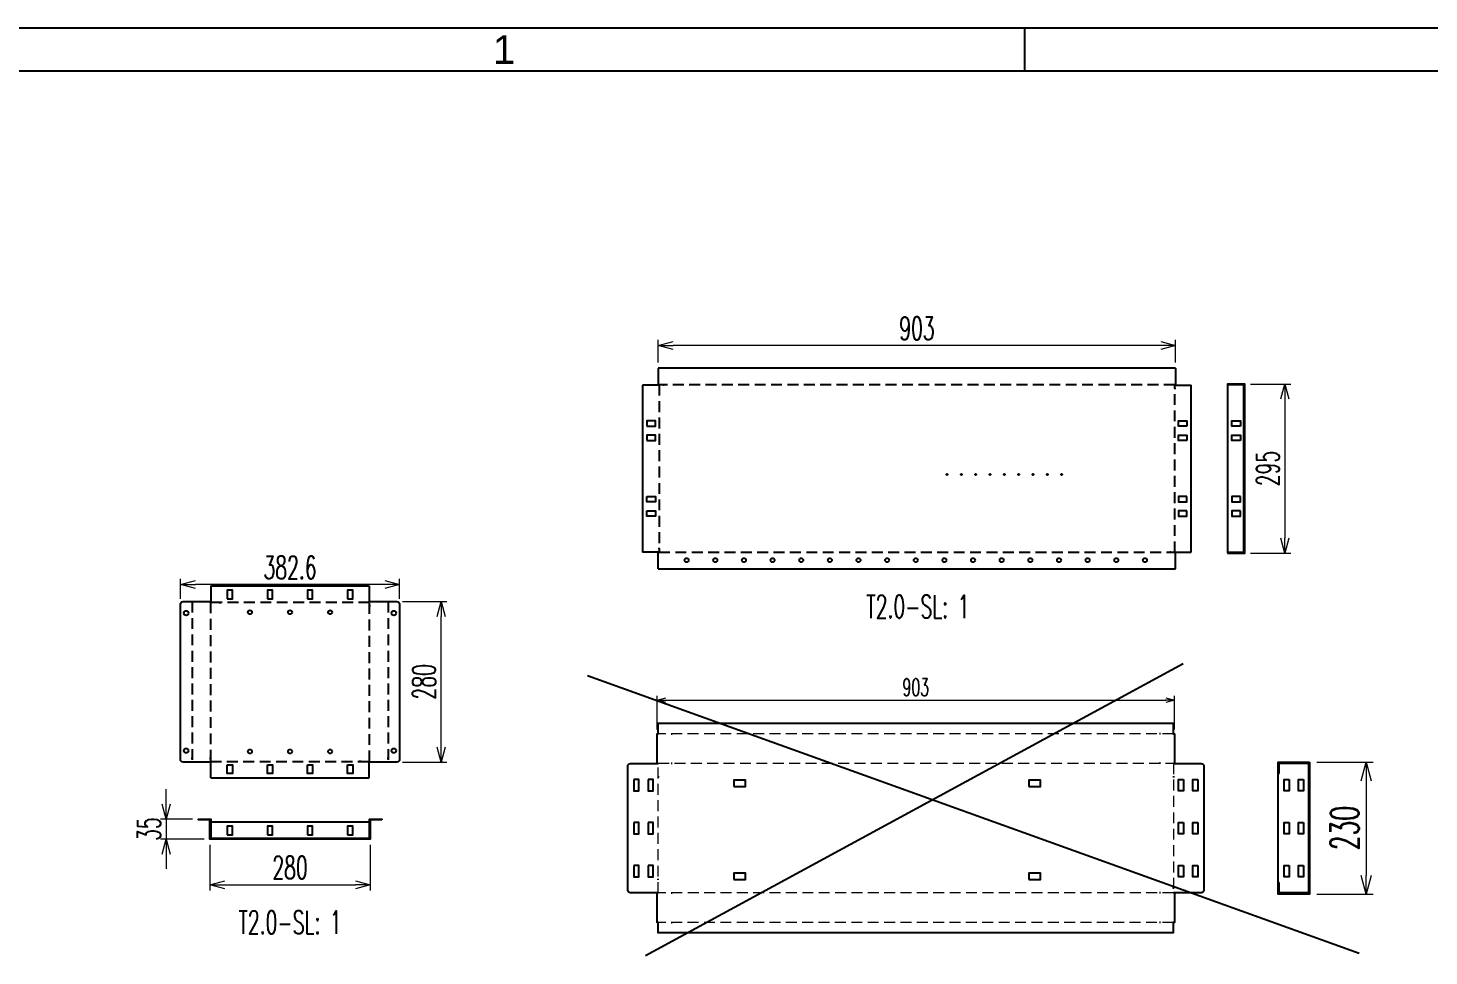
# Model space of a CAD drawing. Header units: millimetres. Extents: x 173893 to 258446, y -176540 to -123824.
# Drawn here: x 245574 to 248020, y -139952 to -138333 of the extents above; entities that cross this region are included whole.
import ezdxf
from ezdxf.enums import TextEntityAlignment as Align

# ---------------------------------------------------------------- set-up
doc = ezdxf.new("R2010")
doc.units = ezdxf.units.MM
doc.header["$LTSCALE"] = 3
doc.linetypes.add('HIDDEN', pattern=[9.525, 6.35, -3.175])
doc.layers.add('@.0.DM. NÉT CHÍNH', color=7, linetype='Continuous', lineweight=25)
doc.layers.add('@.DM. NÉT ĐỨT', color=8, linetype='HIDDEN', lineweight=9)
doc.layers.add('@.DIM', color=8, linetype='Continuous', transparency=0.2)
for name, color, linetype in [('@.DM. NÉT CHÍNH', 7, 'Continuous'), ('@.HIDDEN', 8, 'HIDDEN'), ('@.TEXT', 7, 'Continuous'), ('@.VISIBLE', 7, 'Continuous'), ('dim', 7, 'Continuous')]:
    doc.layers.add(name, color=color, linetype=linetype)
doc.styles.add('Ann_w01', font='romans.shx', dxfattribs={"width": 0.6, "bigfont": 'chineset.shx'})
doc.styles.add('Arial', font='arial.ttf')
doc.dimstyles.new('Dim 01_SC15', dxfattribs={"dimscale": 15, "dimtxt": 2, "dimasz": 1, "dimexe": 0.5, "dimexo": 0.5, "dimgap": 0.5, "dimtad": 1, "dimdec": 1, "dimzin": 12, "dimdsep": 46, "dimtxsty": 'Ann_w01', "dimblk": 'OPEN30', "dimcen": 1.5, "dimclrd": 6, "dimclre": 6, "dimclrt": 3, "dimazin": 3, "dimtm": 1e-09, "dimtfac": 1, "dimtdec": 1, "dimtix": 1, "dimtmove": 0, "dimatfit": 3, "dimldrblk": 'OPEN30', "dimfxl": 1, "dimtolj": 1, "dimlwd": 0, "dimlwe": 0, "dimarcsym": 0})
doc.dimstyles.new('Dim 01_SC20', dxfattribs={"dimscale": 20, "dimtxt": 2, "dimasz": 1.3, "dimexe": 0.5, "dimexo": 0.5, "dimgap": 0.5, "dimtad": 1, "dimdec": 1, "dimzin": 12, "dimdsep": 46, "dimtxsty": 'Ann_w01', "dimblk": 'OPEN30', "dimcen": 1.5, "dimclrd": 6, "dimclre": 6, "dimclrt": 3, "dimadec": 1, "dimazin": 3, "dimtm": 1e-09, "dimtfac": 1, "dimtdec": 1, "dimtix": 1, "dimtmove": 0, "dimatfit": 3, "dimldrblk": 'OPEN30', "dimfxl": 1, "dimtolj": 1, "dimlwd": 0, "dimlwe": 0, "dimarcsym": 0})
doc.dimstyles.new('Dim 01_SC25', dxfattribs={"dimscale": 25, "dimtxt": 2, "dimasz": 1.3, "dimexe": 0.5, "dimexo": 0.5, "dimgap": 0.5, "dimtad": 1, "dimdec": 1, "dimzin": 12, "dimdsep": 46, "dimtxsty": 'Ann_w01', "dimblk": 'OPEN30', "dimcen": 1.5, "dimclrd": 6, "dimclre": 6, "dimclrt": 3, "dimadec": 1, "dimazin": 3, "dimtm": 1e-09, "dimtfac": 1, "dimtdec": 1, "dimtix": 1, "dimtmove": 0, "dimatfit": 3, "dimldrblk": 'OPEN30', "dimfxl": 1, "dimtolj": 1, "dimlwd": 0, "dimlwe": 0, "dimarcsym": 0})

# ---------------------------------------------------------------- blocks, each defined once
blk = doc.blocks.new('_Open30')
at = {"color": 0, "linetype": 'ByBlock', "lineweight": -2}
for p, q in [((-1, 0.268), (0, 0)), ((0, 0), (-1, -0.268)), ((0, 0), (-1, 0))]:
    blk.add_line(p, q, dxfattribs=at)
blk = doc.blocks.new('*D529')
at = {"layer": 'Defpoints', "color": 0, "transparency": 16777216}
for p in [(245891.7, -139748.3), (246171.7, -139748.3), (246171.7, -139827.8)]:
    blk.add_point(p, dxfattribs=at)
at = {"layer": 'dim', "color": 6, "lineweight": 0, "transparency": 16777216}
for p, q in [((245891.7, -139758.3), (245891.7, -139837.8)), ((246171.7, -139758.3), (246171.7, -139837.8)), ((245917.7, -139827.8), (246145.7, -139827.8))]:
    blk.add_line(p, q, dxfattribs=at)
at = {"layer": 'dim', "color": 6, "lineweight": 0, "transparency": 16777216, "xscale": 26, "yscale": 26, "zscale": 26, "rotation": 180}
blk.add_blockref('_Open30', (245891.7, -139827.8), dxfattribs=at)
at = {"layer": 'dim', "color": 6, "lineweight": 0, "transparency": 16777216, "xscale": 26, "yscale": 26, "zscale": 26}
blk.add_blockref('_Open30', (246171.7, -139827.8), dxfattribs=at)
at = {"layer": 'dim', "color": 3, "transparency": 16777216, "insert": (246031.7, -139797.8), "char_height": 40, "attachment_point": 5, "style": 'Ann_w01'}
blk.add_mtext('\\A1;280', dxfattribs=at)
blk = doc.blocks.new('*D530')
at = {"layer": 'Defpoints', "color": 0, "transparency": 16777216}
for p in [(245871.7, -139713.3), (245815.6, -139748.3), (245891.7, -139748.3)]:
    blk.add_point(p, dxfattribs=at)
at = {"layer": 'dim', "color": 6, "lineweight": 0, "transparency": 16777216}
for p, q in [((245815.6, -139687.3), (245815.6, -139661.3)), ((245861.7, -139713.3), (245805.6, -139713.3)), ((245815.6, -139713.3), (245815.6, -139748.3)), ((245881.7, -139748.3), (245805.6, -139748.3)), ((245815.6, -139774.3), (245815.6, -139800.3))]:
    blk.add_line(p, q, dxfattribs=at)
at = {"layer": 'dim', "color": 6, "lineweight": 0, "transparency": 16777216, "xscale": 26, "yscale": 26, "zscale": 26}
for p, rotation in [((245815.6, -139713.3), 270), ((245815.6, -139748.3), 90)]:
    blk.add_blockref('_Open30', p, dxfattribs=dict(at, rotation=rotation))
at = {"layer": 'dim', "color": 3, "transparency": 16777216, "insert": (245785.6, -139730.8), "char_height": 40, "attachment_point": 5, "rotation": 90, "style": 'Ann_w01'}
blk.add_mtext('\\A1;35', dxfattribs=at)
blk = doc.blocks.new('*D531')
at = {"layer": 'Defpoints', "color": 0, "transparency": 16777216}
for p in [(246218, -139333.9), (246295.6, -139333.9), (246218, -139613.9)]:
    blk.add_point(p, dxfattribs=at)
at = {"layer": 'dim', "color": 6, "lineweight": 0, "transparency": 16777216}
for p, q in [((246228, -139333.9), (246305.6, -139333.9)), ((246295.6, -139587.9), (246295.6, -139359.9)), ((246228, -139613.9), (246305.6, -139613.9))]:
    blk.add_line(p, q, dxfattribs=at)
at = {"layer": 'dim', "color": 6, "lineweight": 0, "transparency": 16777216, "xscale": 26, "yscale": 26, "zscale": 26}
for p, rotation in [((246295.6, -139333.9), 90), ((246295.6, -139613.9), 270)]:
    blk.add_blockref('_Open30', p, dxfattribs=dict(at, rotation=rotation))
at = {"layer": 'dim', "color": 3, "transparency": 16777216, "insert": (246265.6, -139473.9), "char_height": 40, "attachment_point": 5, "rotation": 90, "style": 'Ann_w01'}
blk.add_mtext('\\A1;280', dxfattribs=at)
blk = doc.blocks.new('*D532')
at = {"layer": 'Defpoints', "color": 0, "transparency": 16777216}
for p in [(245840.4, -139304.3), (245840.4, -139338.9), (246223, -139338.9)]:
    blk.add_point(p, dxfattribs=at)
at = {"layer": 'dim', "color": 6, "lineweight": 0, "transparency": 16777216}
for p, q in [((245840.4, -139328.9), (245840.4, -139294.3)), ((246223, -139328.9), (246223, -139294.3)), ((246197, -139304.3), (245866.4, -139304.3))]:
    blk.add_line(p, q, dxfattribs=at)
at = {"layer": 'dim', "color": 6, "lineweight": 0, "transparency": 16777216, "xscale": 26, "yscale": 26, "zscale": 26, "rotation": 180}
blk.add_blockref('_Open30', (245840.4, -139304.3), dxfattribs=at)
at = {"layer": 'dim', "color": 6, "lineweight": 0, "transparency": 16777216, "xscale": 26, "yscale": 26, "zscale": 26}
blk.add_blockref('_Open30', (246223, -139304.3), dxfattribs=at)
at = {"layer": 'dim', "color": 3, "transparency": 16777216, "insert": (246031.7, -139274.3), "char_height": 40, "attachment_point": 5, "style": 'Ann_w01'}
blk.add_mtext('\\A1;382.6', dxfattribs=at)
blk = doc.blocks.new('*D534')
at = {"layer": 'Defpoints', "color": 0, "transparency": 16777216}
for p in [(247575.5, -139505.8), (246672.6, -139564.5), (247575.5, -139564.5)]:
    blk.add_point(p, dxfattribs=at)
at = {"layer": 'dim', "color": 6, "lineweight": 0, "transparency": 16777216}
for p, q in [((246672.6, -139557), (246672.6, -139498.3)), ((246687.6, -139505.8), (247560.5, -139505.8)), ((247575.5, -139557), (247575.5, -139498.3))]:
    blk.add_line(p, q, dxfattribs=at)
at = {"layer": 'dim', "color": 6, "lineweight": 0, "transparency": 16777216, "xscale": 15, "yscale": 15, "zscale": 15, "rotation": 180}
blk.add_blockref('_Open30', (246672.6, -139505.8), dxfattribs=at)
at = {"layer": 'dim', "color": 6, "lineweight": 0, "transparency": 16777216, "xscale": 15, "yscale": 15, "zscale": 15}
blk.add_blockref('_Open30', (247575.5, -139505.8), dxfattribs=at)
at = {"layer": 'dim', "color": 3, "transparency": 16777216, "insert": (247124, -139483.3), "char_height": 30, "attachment_point": 5, "style": 'Ann_w01'}
blk.add_mtext('\\A1;903', dxfattribs=at)
blk = doc.blocks.new('*D545')
at = {"layer": '@.DM. NÉT CHÍNH', "color": 6, "linetype": 'Continuous', "lineweight": 0, "transparency": 16777216}
for p, q in [((247824.1, -139614.1), (247922.7, -139614.1)), ((247910.2, -139646.6), (247910.2, -139811.6)), ((247824.1, -139844.1), (247922.7, -139844.1))]:
    blk.add_line(p, q, dxfattribs=at)
at = {"layer": 'Defpoints', "color": 0, "linetype": 'Continuous', "transparency": 16777216}
for p in [(247811.6, -139614.1), (247811.6, -139844.1), (247910.2, -139844.1)]:
    blk.add_point(p, dxfattribs=at)
at = {"layer": '@.DM. NÉT CHÍNH', "color": 6, "linetype": 'Continuous', "lineweight": 0, "transparency": 16777216, "xscale": 32.5, "yscale": 32.5, "zscale": 32.5}
for p, rotation in [((247910.2, -139614.1), 90), ((247910.2, -139844.1), 270)]:
    blk.add_blockref('_Open30', p, dxfattribs=dict(at, rotation=rotation))
at = {"layer": '@.DM. NÉT CHÍNH', "color": 3, "linetype": 'Continuous', "transparency": 16777216, "insert": (247872.7, -139729.1), "char_height": 50, "attachment_point": 5, "rotation": 90, "style": 'Ann_w01'}
blk.add_mtext('\\A1;230', dxfattribs=at)
blk = doc.blocks.new('*D583')
at = {"layer": '@.DIM', "color": 6, "lineweight": 0, "transparency": 16777216}
for p, q in [((247708.1, -138954.2), (247778.5, -138954.2)), ((247768.5, -138980.2), (247768.5, -139223.2)), ((247708.1, -139249.2), (247778.5, -139249.2))]:
    blk.add_line(p, q, dxfattribs=at)
at = {"layer": 'Defpoints', "color": 0, "transparency": 16777216}
for p in [(247698.1, -138954.2), (247698.1, -139249.2), (247768.5, -139249.2)]:
    blk.add_point(p, dxfattribs=at)
at = {"layer": '@.DIM', "color": 6, "lineweight": 0, "transparency": 16777216, "xscale": 26, "yscale": 26, "zscale": 26}
for p, rotation in [((247768.5, -138954.2), 90), ((247768.5, -139249.2), 270)]:
    blk.add_blockref('_Open30', p, dxfattribs=dict(at, rotation=rotation))
at = {"layer": '@.DIM', "color": 3, "transparency": 16777216, "insert": (247738.5, -139101.7), "char_height": 40, "attachment_point": 5, "rotation": 90, "style": 'Ann_w01'}
blk.add_mtext('\\A1;295', dxfattribs=at)
blk = doc.blocks.new('*D584')
at = {"layer": '@.DIM', "color": 6, "lineweight": 0, "transparency": 16777216}
for p, q in [((246674.5, -138916.8), (246674.5, -138877)), ((247577.5, -138916.8), (247577.5, -138877)), ((247551.5, -138887), (246700.5, -138887))]:
    blk.add_line(p, q, dxfattribs=at)
at = {"layer": 'Defpoints', "color": 0, "transparency": 16777216}
for p in [(246674.5, -138887), (246674.5, -138926.8), (247577.5, -138926.8)]:
    blk.add_point(p, dxfattribs=at)
at = {"layer": '@.DIM', "color": 6, "lineweight": 0, "transparency": 16777216, "xscale": 26, "yscale": 26, "zscale": 26, "rotation": 180}
blk.add_blockref('_Open30', (246674.5, -138887), dxfattribs=at)
at = {"layer": '@.DIM', "color": 6, "lineweight": 0, "transparency": 16777216, "xscale": 26, "yscale": 26, "zscale": 26}
blk.add_blockref('_Open30', (247577.5, -138887), dxfattribs=at)
at = {"layer": '@.DIM', "color": 3, "transparency": 16777216, "insert": (247126, -138857), "char_height": 40, "attachment_point": 5, "style": 'Ann_w01'}
blk.add_mtext('\\A1;903', dxfattribs=at)
blk = doc.blocks.new('KHUNG BAN VE (Made by Tung)')
at = {"layer": '@.VISIBLE', "color": 8}
blk.add_line((75.75, 207), (75.75, 210), dxfattribs=at)
for points in [[(0, 0), (297, 0), (297, 210), (0, 210)], [(3, 3), (294, 3), (294, 207), (3, 207)]]:
    blk.add_lwpolyline(points, close=True, dxfattribs=at)
at = {"layer": '@.TEXT', "color": 1, "style": 'Arial'}
blk.add_text('1', height=2, dxfattribs=at).set_placement((39.375, 208.5), align=Align.MIDDLE_CENTER)
for tag, height, p in [('DESIGNER_NAME', 2, (38, 15.5)), ('PROJECT_CODE', 2, (258.5, 15.5)), ('SCALE', 2, (289, 15.5)), ('APPROVED_NAME', 2, (38, 10.5)), ('CUSTOMER_NAME', 2, (258.5, 10.5)), ('PAGE', 2, (289, 10.5)), ('DRAWING_NAME', 4, (173, 8)), ('TOTAL', 2, (289, 5.5))]:
    blk.add_attdef(tag, text='', height=height, dxfattribs=at).set_placement(p, align=Align.MIDDLE_CENTER)

msp = doc.modelspace()

# ---------------------------------------------------------------- linework, layer by layer
for points in [[(246631.65, -139644.07), (246631.65, -139664.07), (246640.65, -139664.07), (246640.65, -139644.07)], [(246656.65, -139644.07), (246656.65, -139664.07), (246665.65, -139664.07), (246665.65, -139644.07)], [(247591.43, -139644.07), (247591.43, -139664.07), (247582.43, -139664.07), (247582.43, -139644.07)], [(247616.43, -139644.07), (247616.43, -139664.07), (247607.43, -139664.07), (247607.43, -139644.07)], [(247776.08, -139644.07), (247776.08, -139664.07), (247767.08, -139664.07), (247767.08, -139644.07)], [(247801.08, -139644.07), (247801.08, -139664.07), (247792.08, -139664.07), (247792.08, -139644.07)], [(246631.65, -139719.07), (246631.65, -139739.07), (246640.65, -139739.07), (246640.65, -139719.07)], [(246656.65, -139719.07), (246656.65, -139739.07), (246665.65, -139739.07), (246665.65, -139719.07)], [(247591.43, -139719.07), (247591.43, -139739.07), (247582.43, -139739.07), (247582.43, -139719.07)], [(247616.43, -139719.07), (247616.43, -139739.07), (247607.43, -139739.07), (247607.43, -139719.07)], [(247776.08, -139719.07), (247776.08, -139739.07), (247767.08, -139739.07), (247767.08, -139719.07)], [(247801.08, -139719.07), (247801.08, -139739.07), (247792.08, -139739.07), (247792.08, -139719.07)], [(246631.65, -139794.07), (246631.65, -139814.07), (246640.65, -139814.07), (246640.65, -139794.07)], [(246656.65, -139794.07), (246656.65, -139814.07), (246665.65, -139814.07), (246665.65, -139794.07)], [(247591.43, -139794.07), (247591.43, -139814.07), (247582.43, -139814.07), (247582.43, -139794.07)], [(247616.43, -139794.07), (247616.43, -139814.07), (247607.43, -139814.07), (247607.43, -139794.07)], [(247776.08, -139794.07), (247776.08, -139814.07), (247767.08, -139814.07), (247767.08, -139794.07)], [(247801.08, -139794.07), (247801.08, -139814.07), (247792.08, -139814.07), (247792.08, -139794.07)]]:
    msp.add_lwpolyline(points, close=True)
for centre in [(247178.62, -139111.98), (247203.62, -139111.98), (247228.62, -139111.98), (247253.62, -139111.98), (247278.62, -139111.98), (247303.62, -139111.98), (247328.62, -139111.98), (247353.62, -139111.98), (247378.62, -139111.98)]:
    msp.add_circle(centre, 1)
at = {"color": 3}
for centre in [(245961.69, -139352.44), (246031.69, -139352.44), (246101.69, -139352.44), (245961.69, -139595.44), (246031.69, -139595.44), (246101.69, -139595.44)]:
    msp.add_circle(centre, 3.5, dxfattribs=at)
at = {"layer": '@.0.DM. NÉT CHÍNH', "color": 1}
for p, q in [((246696.87, -139564.47), (246698.87, -139564.47)), ((247551.22, -139564.47), (247549.22, -139564.47)), ((246674.35, -139638.63), (246674.35, -139640.63)), ((246696.87, -139615.87), (246698.87, -139615.87)), ((247551.22, -139615.87), (247549.22, -139615.87)), ((247573.73, -139638.63), (247573.73, -139640.63)), ((246674.35, -139819.51), (246674.35, -139817.51)), ((247573.73, -139834.51), (247573.73, -139832.51)), ((246696.87, -139842.27), (246698.87, -139842.27)), ((247551.22, -139842.27), (247549.22, -139842.27)), ((246696.87, -139893.67), (246698.87, -139893.67)), ((247551.22, -139893.67), (247549.22, -139893.67))]:
    msp.add_line(p, q, dxfattribs=at)
at = {"layer": '@.0.DM. NÉT CHÍNH'}
for p, q in [((247756.58, -139634.07), (247758.58, -139634.07)), ((247756.58, -139824.07), (247758.58, -139824.07))]:
    msp.add_line(p, q, dxfattribs=at)
msp.add_lwpolyline([(247621.93, -139841.77), (247575.53, -139841.77), (247575.53, -139893.67), (247573.53, -139893.67), (247573.53, -139911.87), (246674.55, -139911.87), (246674.55, -139893.67), (246672.55, -139893.67), (246672.55, -139841.77), (246626.15, -139841.77, -0.4142136), (246621.15, -139836.77), (246621.15, -139621.37, -0.4142136), (246626.15, -139616.37), (246672.55, -139616.37), (246672.55, -139564.47), (246674.55, -139564.47), (246674.55, -139546.27), (247573.53, -139546.27), (247573.53, -139564.47), (247575.53, -139564.47), (247575.53, -139616.37), (247621.93, -139616.37, -0.4142136), (247626.93, -139621.37), (247626.93, -139836.77, -0.4142136)], format="xyb", close=True, dxfattribs=at)
msp.add_lwpolyline([(247811.58, -139614.07), (247811.58, -139844.07), (247756.58, -139844.07), (247756.58, -139614.07)], close=True, dxfattribs=at)
msp.add_lwpolyline([(247758.58, -139634.07), (247758.58, -139616.07), (247809.58, -139616.07), (247809.58, -139842.07), (247758.58, -139842.07), (247758.58, -139824.07)], dxfattribs=at)
at = {"layer": '@.DM. NÉT CHÍNH', "linetype": 'Continuous'}
for p, q in [((246652.24, -139951.27), (247590.72, -139442.1)), ((246551.18, -139462.71), (247898.04, -139947.15))]:
    msp.add_line(p, q, dxfattribs=at)
at = {"layer": '@.DM. NÉT CHÍNH'}
for p, q in [((246672.55, -139616.37), (246674.35, -139616.37)), ((247575.53, -139616.37), (247573.73, -139616.37)), ((246672.55, -139841.77), (246674.35, -139841.77)), ((247575.53, -139841.77), (247573.73, -139841.77))]:
    msp.add_line(p, q, dxfattribs=at)
at = {"layer": '@.DM. NÉT CHÍNH', "linetype": 'Continuous'}
for points in [[(245922.19, -139329.04), (245931.19, -139329.04), (245931.19, -139314.04), (245922.19, -139314.04)], [(245992.19, -139329.04), (246001.19, -139329.04), (246001.19, -139314.04), (245992.19, -139314.04)], [(246062.19, -139329.04), (246071.19, -139329.04), (246071.19, -139314.04), (246062.19, -139314.04)], [(246132.19, -139329.04), (246141.19, -139329.04), (246141.19, -139314.04), (246132.19, -139314.04)], [(245922.19, -139618.84), (245931.19, -139618.84), (245931.19, -139633.84), (245922.19, -139633.84)], [(245992.19, -139618.84), (246001.19, -139618.84), (246001.19, -139633.84), (245992.19, -139633.84)], [(246062.19, -139618.84), (246071.19, -139618.84), (246071.19, -139633.84), (246062.19, -139633.84)], [(246132.19, -139618.84), (246141.19, -139618.84), (246141.19, -139633.84), (246132.19, -139633.84)], [(246806.53, -139656.57), (246826.53, -139656.57), (246826.53, -139645.57), (246806.53, -139645.57)], [(247321.53, -139656.57), (247341.53, -139656.57), (247341.53, -139645.57), (247321.53, -139645.57)], [(245922.19, -139740.76), (245931.19, -139740.76), (245931.19, -139725.76), (245922.19, -139725.76)], [(245992.19, -139740.76), (246001.19, -139740.76), (246001.19, -139725.76), (245992.19, -139725.76)], [(246062.19, -139740.76), (246071.19, -139740.76), (246071.19, -139725.76), (246062.19, -139725.76)], [(246132.19, -139740.76), (246141.19, -139740.76), (246141.19, -139725.76), (246132.19, -139725.76)], [(246806.53, -139818.57), (246826.53, -139818.57), (246826.53, -139807.57), (246806.53, -139807.57)], [(247321.53, -139818.57), (247341.53, -139818.57), (247341.53, -139807.57), (247321.53, -139807.57)]]:
    msp.add_lwpolyline(points, close=True, dxfattribs=at)
at = {"layer": '@.DM. NÉT ĐỨT', "linetype": 'HIDDEN'}
for p, q in [((247573.53, -139564.47), (246674.55, -139564.47)), ((247573.53, -139893.67), (246674.55, -139893.67))]:
    msp.add_line(p, q, dxfattribs=at)
msp.add_lwpolyline([(247573.73, -139842.27), (246674.35, -139842.27), (246674.35, -139615.87), (247573.73, -139615.87)], close=True, dxfattribs=at)
at = {"layer": '@.HIDDEN'}
for p, q in [((245860.59, -139333.94), (245860.59, -139613.94)), ((246202.79, -139333.94), (246202.79, -139613.94))]:
    msp.add_line(p, q, dxfattribs=at)
for points in [[(246675.83, -139247.88), (247576.23, -139247.88), (247576.23, -138955.48), (246675.83, -138955.48)], [(246170.39, -139335.24), (245892.99, -139335.24), (245892.99, -139612.64), (246170.39, -139612.64)]]:
    msp.add_lwpolyline(points, close=True, dxfattribs=at)
at = {"layer": '@.VISIBLE'}
for p, q in [((246675.83, -138955.98), (246674.53, -138955.98)), ((246675.83, -138961.05), (246675.83, -138963.05)), ((246682.79, -138955.48), (246684.79, -138955.48)), ((247569.27, -138955.48), (247567.27, -138955.48)), ((247576.23, -138955.98), (247577.53, -138955.98)), ((247576.23, -138961.05), (247576.23, -138963.05)), ((246675.83, -139247.38), (246674.53, -139247.38)), ((246675.83, -139242.31), (246675.83, -139240.31)), ((246682.79, -139247.88), (246684.79, -139247.88)), ((247569.27, -139247.88), (247567.27, -139247.88)), ((247576.23, -139242.31), (247576.23, -139240.31)), ((247576.23, -139247.38), (247577.53, -139247.38)), ((245893.49, -139306.54), (246169.89, -139306.54)), ((245893.49, -139306.54), (245893.49, -139333.94)), ((246169.89, -139306.54), (246169.89, -139333.94)), ((245893.49, -139641.34), (245893.49, -139613.94)), ((246169.89, -139641.34), (246169.89, -139613.94)), ((245893.49, -139641.34), (246169.89, -139641.34))]:
    msp.add_line(p, q, dxfattribs=at)
at = {"layer": '@.VISIBLE', "color": 1}
for p, q in [((245860.59, -139339.26), (245860.59, -139342.26)), ((245892.99, -139339.26), (245892.99, -139342.26)), ((245907.72, -139335.24), (245910.72, -139335.24)), ((246155.66, -139335.24), (246152.66, -139335.24)), ((246170.39, -139339.26), (246170.39, -139342.26)), ((246202.79, -139339.26), (246202.79, -139342.26)), ((245860.59, -139608.62), (245860.59, -139605.62)), ((245892.99, -139608.62), (245892.99, -139605.62)), ((245907.72, -139612.64), (245910.72, -139612.64)), ((246155.66, -139612.64), (246152.66, -139612.64)), ((246170.39, -139608.62), (246170.39, -139605.62)), ((246202.79, -139608.62), (246202.79, -139605.62))]:
    msp.add_line(p, q, dxfattribs=at)
at = {"layer": '@.VISIBLE'}
for points in [[(246674.53, -138926.78), (246674.53, -138955.98), (246647.13, -138955.98)], [(247577.53, -138926.78), (246674.53, -138926.78)], [(247577.53, -138926.78), (247577.53, -138955.98), (247604.93, -138955.98)], [(246647.13, -138955.98), (246647.13, -139247.38)], [(247604.93, -139247.38), (247604.93, -138955.98)], [(247668.15, -139247.68), (247696.65, -139247.68), (247696.65, -138955.68), (247668.15, -138955.68)], [(246674.53, -139276.58), (246674.53, -139247.38), (246647.13, -139247.38)], [(247577.53, -139276.58), (247577.53, -139247.38), (247604.93, -139247.38)], [(246674.53, -139276.58), (247577.53, -139276.58)], [(245893.49, -139746.76), (245893.49, -139718.26), (246169.89, -139718.26), (246169.89, -139746.76)]]:
    msp.add_lwpolyline(points, dxfattribs=at)
for points in [[(247668.15, -139249.18), (247698.15, -139249.18), (247698.15, -138954.18), (247668.15, -138954.18)], [(246654.63, -139027.68), (246669.63, -139027.68), (246669.63, -139018.68), (246654.63, -139018.68)], [(247597.43, -139027.68), (247582.43, -139027.68), (247582.43, -139018.68), (247597.43, -139018.68)], [(247690.65, -139027.68), (247675.65, -139027.68), (247675.65, -139018.68), (247690.65, -139018.68)], [(246654.63, -139052.68), (246669.63, -139052.68), (246669.63, -139043.68), (246654.63, -139043.68)], [(247597.43, -139052.68), (247582.43, -139052.68), (247582.43, -139043.68), (247597.43, -139043.68)], [(247690.65, -139052.68), (247675.65, -139052.68), (247675.65, -139043.68), (247690.65, -139043.68)], [(246654.63, -139150.68), (246669.63, -139150.68), (246669.63, -139159.68), (246654.63, -139159.68)], [(247597.43, -139150.68), (247582.43, -139150.68), (247582.43, -139159.68), (247597.43, -139159.68)], [(247690.65, -139150.68), (247675.65, -139150.68), (247675.65, -139159.68), (247690.65, -139159.68)], [(246654.63, -139175.68), (246669.63, -139175.68), (246669.63, -139184.68), (246654.63, -139184.68)], [(247597.43, -139175.68), (247582.43, -139175.68), (247582.43, -139184.68), (247597.43, -139184.68)], [(247690.65, -139175.68), (247675.65, -139175.68), (247675.65, -139184.68), (247690.65, -139184.68)], [(246191.69, -139714.76), (246171.69, -139714.76), (246171.69, -139748.26), (245891.69, -139748.26), (245891.69, -139714.76), (245871.69, -139714.76), (245871.69, -139713.26), (245893.19, -139713.26), (245893.19, -139746.76), (246170.19, -139746.76), (246170.19, -139713.26), (246191.69, -139713.26)]]:
    msp.add_lwpolyline(points, close=True, dxfattribs=at)
for points in [[(245893.49, -139613.94), (245845.39, -139613.94, -0.4142136), (245840.39, -139608.94), (245840.39, -139338.94, -0.4142136), (245845.39, -139333.94), (245893.49, -139333.94)], [(246169.89, -139333.94), (246217.99, -139333.94, -0.4142136), (246222.99, -139338.94), (246222.99, -139608.94, -0.4142136), (246217.99, -139613.94), (246169.89, -139613.94)]]:
    msp.add_lwpolyline(points, format="xyb", dxfattribs=at)
for centre in [(246724.03, -139261.58), (246774.03, -139261.58), (246824.03, -139261.58), (246874.03, -139261.58), (246924.03, -139261.58), (246974.03, -139261.58), (247024.03, -139261.58), (247074.03, -139261.58), (247124.03, -139261.58), (247174.03, -139261.58), (247224.03, -139261.58), (247274.03, -139261.58), (247324.03, -139261.58), (247374.03, -139261.58), (247424.03, -139261.58), (247474.03, -139261.58), (247524.03, -139261.58)]:
    msp.add_circle(centre, 3.5, dxfattribs=at)
at = {"layer": '@.VISIBLE', "color": 2}
for centre in [(245850.39, -139353.94), (246212.99, -139353.94), (245850.39, -139593.94), (246212.99, -139593.94)]:
    msp.add_circle(centre, 4, dxfattribs=at)

# ---------------------------------------------------------------- block references
at = {"layer": '@.VISIBLE', "xscale": 25, "yscale": 25, "zscale": 25}
msp.add_blockref('KHUNG BAN VE (Made by Tung)', (245420.85, -143583.06), dxfattribs=at)

# ---------------------------------------------------------------- texts
at = {"layer": '@.VISIBLE', "color": 1, "style": 'Ann_w01', "width": 0.6}
for p in [(247127.58, -139342.52), (246031.69, -139893.57)]:
    msp.add_text('T2.0-SL: 1', height=40, dxfattribs=at).set_placement(p, align=Align.MIDDLE_CENTER)

# ---------------------------------------------------------------- dimensions: what is measured, and where the dimension line sits
at = {"layer": '@.DIM'}
dim = msp.add_linear_dim(base=(246674.53, -138886.98), p1=(247577.53, -138926.78), p2=(246674.53, -138926.78), dimstyle='Dim 01_SC20', dxfattribs=at)
dim.commit()
dim.dimension.update_dxf_attribs({"geometry": '*D584', "text_midpoint": (247126.03, -138856.98)})
dim = msp.add_linear_dim(base=(247768.53, -139249.18), p1=(247698.15, -138954.18), p2=(247698.15, -139249.18), angle=90, dimstyle='Dim 01_SC20', dxfattribs=at)
dim.commit()
dim.dimension.update_dxf_attribs({"geometry": '*D583', "text_midpoint": (247738.53, -139101.68)})
at = {"layer": '@.DM. NÉT CHÍNH', "linetype": 'Continuous'}
dim = msp.add_linear_dim(base=(247910.19, -139844.07), p1=(247811.58, -139614.07), p2=(247811.58, -139844.07), angle=90, dimstyle='Dim 01_SC25', dxfattribs=at)
dim.commit()
dim.dimension.update_dxf_attribs({"geometry": '*D545', "text_midpoint": (247872.69, -139729.07)})
at = {"layer": 'dim'}
for base, p1, p2, dimstyle, picture, middle in [((245840.39, -139304.31), (246222.99, -139338.94), (245840.39, -139338.94), 'Dim 01_SC20', '*D532', (246031.69, -139274.31)), ((247575.53, -139505.83), (246672.55, -139564.47), (247575.53, -139564.47), 'Dim 01_SC15', '*D534', (247124.04, -139483.33)), ((246171.69, -139827.79), (245891.69, -139748.26), (246171.69, -139748.26), 'Dim 01_SC20', '*D529', (246031.69, -139797.79))]:
    dim = msp.add_linear_dim(base=base, p1=p1, p2=p2, dimstyle=dimstyle, dxfattribs=at)
    dim.commit()
    dim.dimension.update_dxf_attribs({"geometry": picture, "text_midpoint": middle})
for base, p1, p2, picture, middle in [((246295.61, -139333.94), (246217.99, -139613.94), (246217.99, -139333.94), '*D531', (246265.61, -139473.94)), ((245815.57, -139748.26), (245871.69, -139713.26), (245891.69, -139748.26), '*D530', (245785.57, -139730.76))]:
    dim = msp.add_linear_dim(base=base, p1=p1, p2=p2, angle=90, dimstyle='Dim 01_SC20', dxfattribs=at)
    dim.commit()
    dim.dimension.update_dxf_attribs({"geometry": picture, "text_midpoint": middle})

doc.saveas('drawing.dxf')
